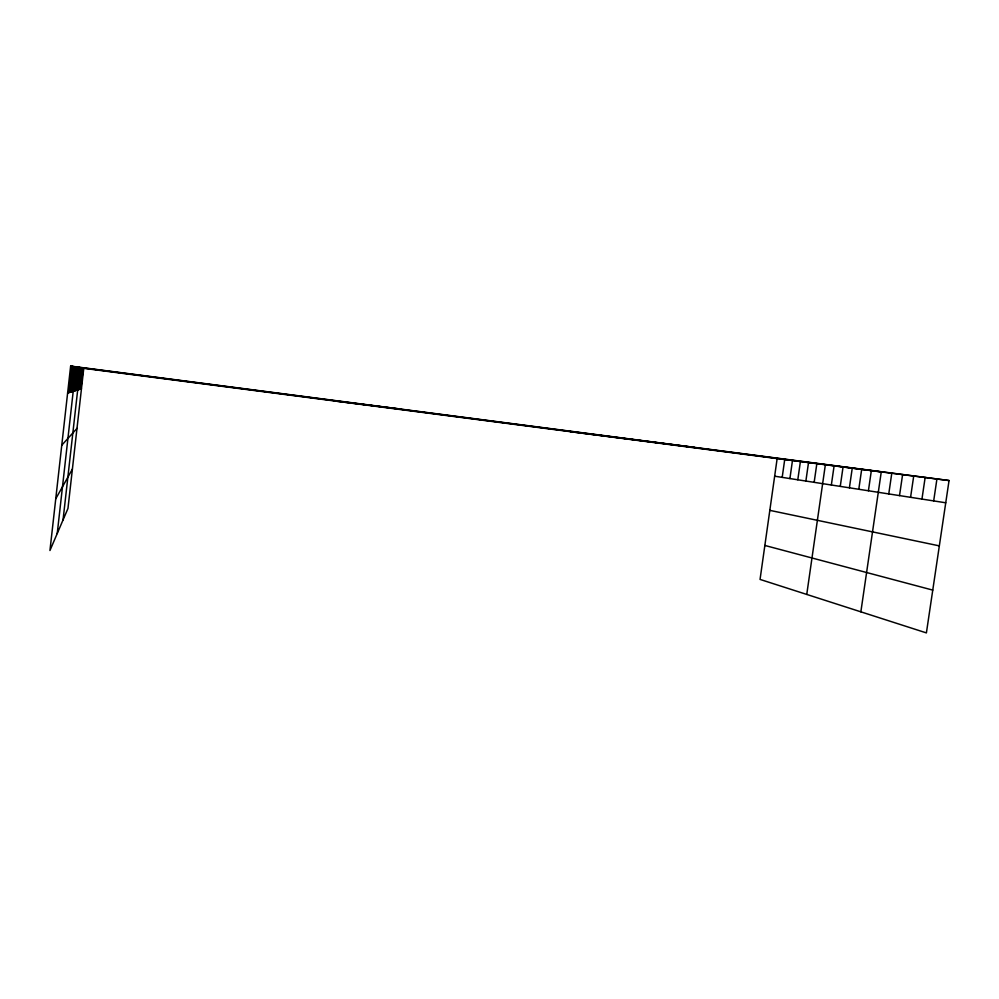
<?xml version="1.0" encoding="UTF-8"?>
<svg xmlns="http://www.w3.org/2000/svg" width="999" height="999" viewBox="0 0 999 999"><rect width="100%" height="100%" fill="white"/><g stroke="black" fill="none" stroke-linecap="round" stroke-linejoin="round"><path stroke-width="1.5" d="M70.642 366.096L49.95 550.511L67.957 508.479L83.766 368.319L70.642 366.096L949.05 480.544L926.398 632.904L760.052 579.42L777.147 458.591L949.05 480.544M68.631 392.732L71.603 366.258M69.618 392.42L72.527 366.421M70.554 392.132L73.427 366.571M71.478 391.845L74.301 366.72M72.353 391.571L75.137 366.858M57.23 533.528L75.949 366.995L881.268 471.89L860.863 611.825M74.013 391.059L76.711 367.12M74.8 390.821L77.447 367.245M75.549 390.584L78.159 367.37M76.286 390.359L78.859 367.482M76.998 390.134L79.533 367.607M63.049 519.93L80.195 367.707M78.359 389.722L80.832 367.819M79.021 389.51L81.443 367.919M79.645 389.323L82.055 368.019M80.27 389.123L82.63 368.119M80.869 388.936L83.204 368.219M782.192 477.372L784.715 459.552M789.909 478.571L792.469 460.539M797.801 479.795L800.399 461.55M805.881 481.056L808.516 462.599M814.16 482.342L816.845 463.661M806.755 594.43L825.361 464.747M831.343 485.002L834.103 465.859M840.259 486.388L843.056 467.008M849.4 487.812L852.247 468.181M858.79 489.273L861.675 469.38M868.418 490.771L871.34 470.616M888.76 493.931L891.782 473.226M899.512 495.604L902.596 474.612M910.576 497.315L913.71 476.036M921.952 499.088L925.149 477.497M933.678 500.911L936.925 478.996M55.757 498.776L72.403 469.105M61.763 445.229L76.985 428.396M67.62 393.044L81.456 388.761M335.402 401.074L398.039 408.753M570.054 431.63L694.38 447.365M83.766 368.319L777.147 458.591M774.662 476.198L945.741 502.784M769.829 510.364L939.335 545.879M764.859 545.454L932.754 590.109"/></g></svg>
